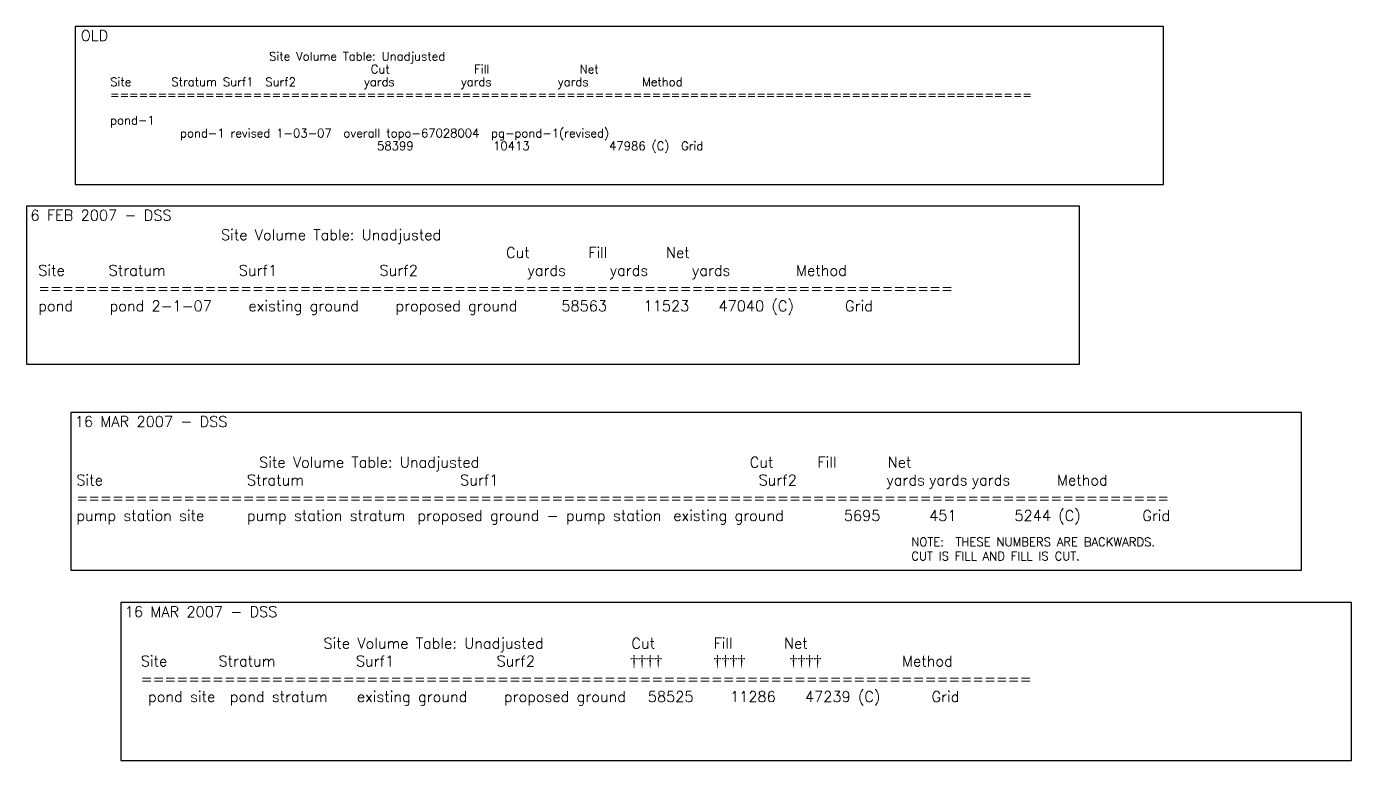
# Model space of a CAD drawing. Header units: inches. Extents: x 2461366 to 2469791, y 7062737 to 7065282.
# Drawn here: x 2465711 to 2466457, y 7062737 to 7063150 of the extents above; entities that cross this region are included whole.
import ezdxf

# ---------------------------------------------------------------- set-up
doc = ezdxf.new("R2010")
doc.units = ezdxf.units.IN
doc.header["$LTSCALE"] = 60
doc.header["$MEASUREMENT"] = 0
doc.layers.add('TEMP', color=181, linetype='Continuous', plot=False)
doc.styles.add('L100', font='SIMPLEX.shx', dxfattribs={"height": 6})
doc.styles.add('L80', font='simplex', dxfattribs={"height": 4.8})

msp = doc.modelspace()

# ---------------------------------------------------------------- linework, layer by layer
at = {"layer": 'TEMP'}
for points in [[(2465738.29, 7063061.26), (2466350.99, 7063061.26), (2466350.99, 7063150.1), (2465738.29, 7063150.1)], [(2465710.95, 7062960.2), (2466303.66, 7062960.2), (2466303.66, 7063049.03), (2465710.95, 7063049.03)], [(2465735.94, 7062844.13), (2466428.65, 7062844.13), (2466428.65, 7062932.96), (2465735.94, 7062932.96)], [(2465764.07, 7062737.1), (2466456.77, 7062737.1), (2466456.77, 7062825.94), (2465764.07, 7062825.94)]]:
    msp.add_lwpolyline(points, close=True, dxfattribs=at)

# ---------------------------------------------------------------- texts
for s, height, style, p in [('OLD', 6, 'L100', (2465741.5, 7063142.02)), ('                         Site Volume Table: Unadjusted', 4.8, 'L80', (2465758.05, 7063130.93)), ('                                         Cut             Fill              Net', 4.8, 'L80', (2465758.05, 7063123.73)), ('Site      Stratum Surf1  Surf2         yards          yards          yards        Method', 4.8, 'L80', (2465758.05, 7063116.53)), ('=================================================================================================', 4.8, 'L80', (2465758.05, 7063109.33)), ('pond-1              ', 4.8, 'L80', (2465758.05, 7063094.93)), ('           pond-1 revised 1-03-07  overall topo-67028004  pg-pond-1(revised)', 4.8, 'L80', (2465758.05, 7063087.73)), ('                                          58399            10413            47986 (C)  Grid      ', 4.8, 'L80', (2465758.05, 7063080.53)), ('6 FEB 2007 - DSS', 6, 'L100', (2465713.16, 7063040.91)), ('16 MAR 2007 - DSS', 6, 'L100', (2465738.16, 7062924.84)), ('16 MAR 2007 - DSS', 6, 'L100', (2465766.28, 7062817.81))]:
    msp.add_text(s, height=height, dxfattribs=dict(at, style=style)).set_placement(p)
at = {"layer": 'TEMP', "attachment_point": 1}
for s, insert, char_height, width, style in [('                         Site Volume Table: Unadjusted\\P                                                                Cut        Fill        Net\\PSite      Stratum          Surf1              Surf2               yards      yards      yards         Method\\P=============================================================================\\Ppond     pond 2-1-07     existing ground     proposed ground      58563     11523    47040 (C)       Grid', (2465717.57, 7063035.89), 6, 861.749, 'L100'), ('                         Site Volume Table: Unadjusted                                     Cut      Fill       Net\\PSite^I^I^I^IStratum^I^I^I^ISurf1^I^I^I^I^I^I^ISurf2^I^I^Iyards^Iyards^Iyards^I^IMethod\\P============================================================================================\\Ppump station site^Ipump station stratum^Iproposed ground - pump station^Iexisting ground^I^I5695^I^I451^I^I5244 (C)^I^IGrid', (2465739.02, 7062907.92), 6, 789.2819, 'L100'), ('NOTE:  THESE NUMBERS ARE BACKWARDS.  CUT IS FILL AND FILL IS CUT.', (2466209.01, 7062862.51, -578), 4.8, 160, 'L80'), ('                         Site Volume Table: Unadjusted            Cut        Fill       Net\\PSite       Stratum           Surf1              Surf2             {\\fDutch801 Rm BT|b0|i0|c0|p18;††††}       {\\fDutch801 Rm BT|b0|i0|c0|p18;††††}      {\\fDutch801 Rm BT|b0|i0|c0|p18;††††}           Method ===========================================================================\\P pond site  pond stratum    existing ground     proposed ground   58525     11286    47239 (C)       Grid      ', (2465775.26, 7062806.03), 6, 718.2857, 'L100')]:
    msp.add_mtext(s, dxfattribs=dict(at, insert=insert, char_height=char_height, width=width, style=style))

doc.saveas('drawing.dxf')
